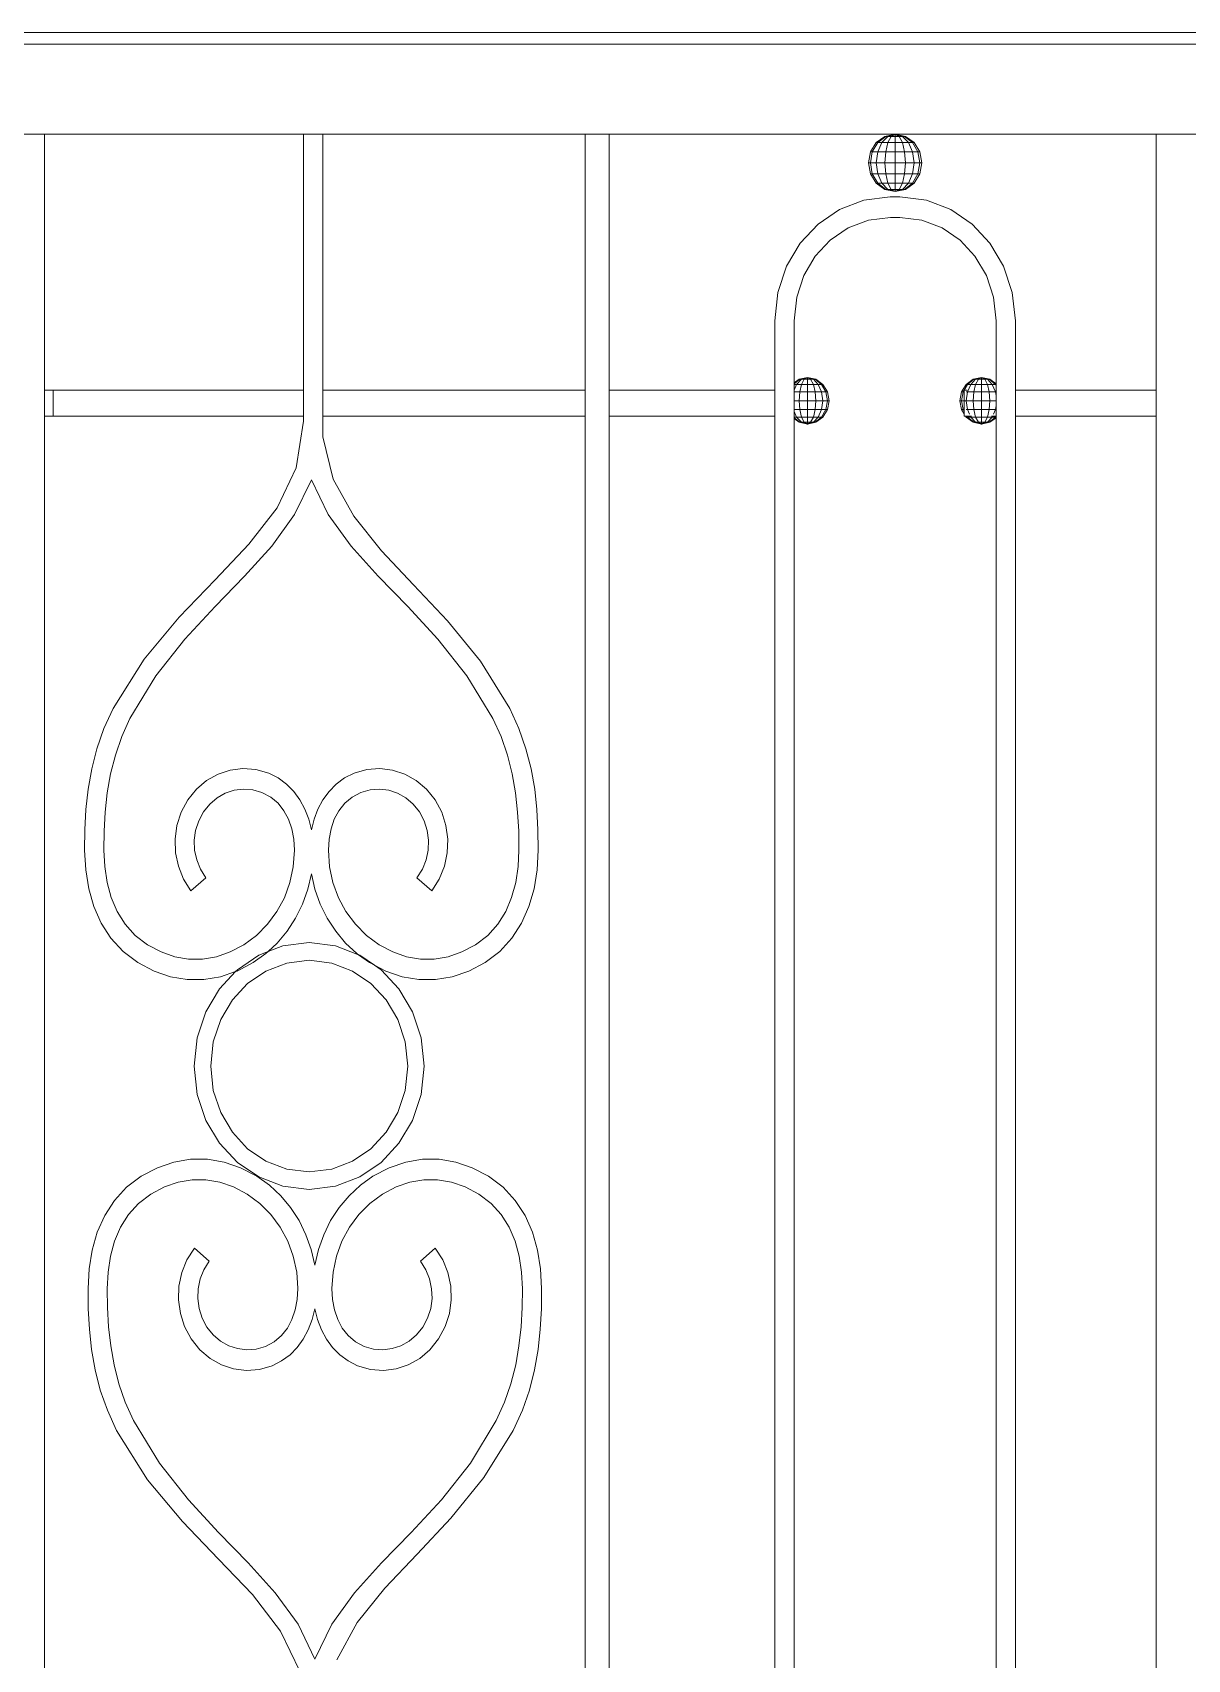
# Model space of a CAD drawing. Header units: millimetres. Extents: x 1832547 to 2001569, y -558009 to -417808.
# Drawn here: x 1951805 to 1952259, y -523340 to -522700 of the extents above; entities that cross this region are included whole.
import ezdxf

# ---------------------------------------------------------------- set-up
doc = ezdxf.new("R2010")
doc.units = ezdxf.units.MM
doc.header["$MEASUREMENT"] = 0
doc.layers.add('CA_manh 08', color=8, linetype='CONTINUOUS', lineweight=9)

msp = doc.modelspace()

# ---------------------------------------------------------------- linework, layer by layer
at = {"layer": 'CA_manh 08'}
for p, q in [((1954544.86, -522700.23), (1949274.75, -522700.23)), ((1949274.75, -522704.81), (1954544.86, -522704.81)), ((1950849.1, -522740.23), (1953667.69, -522740.23)), ((1951809.38, -522740.23), (1951799.92, -522740.23)), ((1951809.38, -522740.23), (1951809.38, -522841)), ((1951911.23, -522740.23), (1951809.38, -522740.23)), ((1951911.23, -522841), (1951911.23, -522740.23)), ((1951918.79, -522740.23), (1951911.23, -522740.23)), ((1952022, -522740.23), (1951918.79, -522740.23)), ((1951918.79, -522740.23), (1951918.79, -522841)), ((1952022, -522740.23), (1952031.45, -522740.23)), ((1952022, -522841), (1952022, -522740.23)), ((1952143.92, -522740.23), (1952031.45, -522740.23)), ((1952031.45, -522740.23), (1952031.45, -522841)), ((1952136.48, -522743.53), (1952139.89, -522741.09)), ((1952137.05, -522743.53), (1952140.2, -522741.09)), ((1952138.66, -522743.53), (1952141.07, -522741.09)), ((1952139.89, -522741.09), (1952143.92, -522740.23)), ((1952139.89, -522741.09), (1952140.2, -522741.09)), ((1952140.2, -522741.09), (1952143.92, -522740.23)), ((1952140.2, -522741.09), (1952141.07, -522741.09)), ((1952141.07, -522741.09), (1952143.92, -522740.23)), ((1952141.07, -522741.09), (1952142.38, -522741.09)), ((1952141.07, -522743.53), (1952142.38, -522741.09)), ((1952142.38, -522741.09), (1952143.92, -522740.23)), ((1952142.38, -522741.09), (1952143.92, -522741.09)), ((1952143.92, -522740.23), (1952143.92, -522741.09)), ((1952145.46, -522741.09), (1952143.92, -522740.23)), ((1952146.76, -522741.09), (1952143.92, -522740.23)), ((1952147.64, -522741.09), (1952143.92, -522740.23)), ((1952147.94, -522741.09), (1952143.92, -522740.23)), ((1952246.62, -522740.23), (1952143.92, -522740.23)), ((1952143.92, -522741.09), (1952145.46, -522741.09)), ((1952143.92, -522741.09), (1952143.92, -522743.53)), ((1952145.46, -522741.09), (1952146.76, -522741.09)), ((1952146.76, -522743.53), (1952145.46, -522741.09)), ((1952146.76, -522741.09), (1952147.64, -522741.09)), ((1952149.18, -522743.53), (1952146.76, -522741.09)), ((1952147.64, -522741.09), (1952147.94, -522741.09)), ((1952150.79, -522743.53), (1952147.64, -522741.09)), ((1952151.35, -522743.53), (1952147.94, -522741.09)), ((1952246.62, -522841), (1952246.62, -522740.23)), ((1952133.4, -522751.52), (1952134.2, -522747.2)), ((1952134.2, -522747.2), (1952136.48, -522743.53)), ((1952134.2, -522747.2), (1952134.94, -522747.2)), ((1952134.2, -522751.52), (1952134.94, -522747.2)), ((1952134.94, -522747.2), (1952137.05, -522743.53)), ((1952134.94, -522747.2), (1952137.05, -522747.2)), ((1952136.48, -522743.53), (1952137.05, -522743.53)), ((1952136.48, -522751.52), (1952137.05, -522747.2)), ((1952137.05, -522743.53), (1952138.66, -522743.53)), ((1952137.05, -522747.2), (1952138.66, -522743.53)), ((1952137.05, -522747.2), (1952140.2, -522747.2)), ((1952138.66, -522743.53), (1952141.07, -522743.53)), ((1952139.89, -522751.52), (1952140.2, -522747.2)), ((1952140.2, -522747.2), (1952141.07, -522743.53)), ((1952140.2, -522747.2), (1952143.92, -522747.2)), ((1952141.07, -522743.53), (1952143.92, -522743.53)), ((1952143.92, -522743.53), (1952146.76, -522743.53)), ((1952143.92, -522743.53), (1952143.92, -522747.2)), ((1952143.92, -522747.2), (1952147.64, -522747.2)), ((1952143.92, -522747.2), (1952143.92, -522751.52)), ((1952146.76, -522743.53), (1952149.18, -522743.53)), ((1952147.64, -522747.2), (1952146.76, -522743.53)), ((1952147.64, -522747.2), (1952150.79, -522747.2)), ((1952147.94, -522751.52), (1952147.64, -522747.2)), ((1952149.18, -522743.53), (1952150.79, -522743.53)), ((1952150.79, -522747.2), (1952149.18, -522743.53)), ((1952150.79, -522743.53), (1952151.35, -522743.53)), ((1952152.89, -522747.2), (1952150.79, -522743.53)), ((1952150.79, -522747.2), (1952152.89, -522747.2)), ((1952151.35, -522751.52), (1952150.79, -522747.2)), ((1952153.63, -522747.2), (1952151.35, -522743.53)), ((1952152.89, -522747.2), (1952153.63, -522747.2)), ((1952153.63, -522751.52), (1952152.89, -522747.2)), ((1952154.43, -522751.52), (1952153.63, -522747.2)), ((1952133.4, -522751.52), (1952134.2, -522751.52)), ((1952134.2, -522755.84), (1952133.4, -522751.52)), ((1952134.2, -522751.52), (1952136.48, -522751.52)), ((1952134.94, -522755.84), (1952134.2, -522751.52)), ((1952136.48, -522751.52), (1952139.89, -522751.52)), ((1952137.05, -522755.84), (1952136.48, -522751.52)), ((1952139.89, -522751.52), (1952143.92, -522751.52)), ((1952140.2, -522755.84), (1952139.89, -522751.52)), ((1952143.92, -522751.52), (1952147.94, -522751.52)), ((1952143.92, -522751.52), (1952143.92, -522755.84)), ((1952147.64, -522755.84), (1952147.94, -522751.52)), ((1952147.94, -522751.52), (1952151.35, -522751.52)), ((1952150.79, -522755.84), (1952151.35, -522751.52)), ((1952151.35, -522751.52), (1952153.63, -522751.52)), ((1952152.89, -522755.84), (1952153.63, -522751.52)), ((1952153.63, -522751.52), (1952154.43, -522751.52)), ((1952153.63, -522755.84), (1952154.43, -522751.52)), ((1952134.2, -522755.84), (1952134.94, -522755.84)), ((1952136.48, -522759.51), (1952134.2, -522755.84)), ((1952134.94, -522755.84), (1952137.05, -522755.84)), ((1952137.05, -522759.51), (1952134.94, -522755.84)), ((1952137.05, -522759.51), (1952136.48, -522759.51)), ((1952139.89, -522761.96), (1952136.48, -522759.51)), ((1952137.05, -522755.84), (1952140.2, -522755.84)), ((1952138.66, -522759.51), (1952137.05, -522755.84)), ((1952137.05, -522759.51), (1952138.66, -522759.51)), ((1952140.2, -522761.96), (1952137.05, -522759.51)), ((1952138.66, -522759.51), (1952141.07, -522759.51)), ((1952141.07, -522761.96), (1952138.66, -522759.51)), ((1952140.2, -522755.84), (1952143.92, -522755.84)), ((1952141.07, -522759.51), (1952140.2, -522755.84)), ((1952141.07, -522759.51), (1952143.92, -522759.51)), ((1952142.38, -522761.96), (1952141.07, -522759.51)), ((1952143.92, -522755.84), (1952147.64, -522755.84)), ((1952143.92, -522755.84), (1952143.92, -522759.51)), ((1952143.92, -522759.51), (1952146.76, -522759.51)), ((1952143.92, -522759.51), (1952143.92, -522761.96)), ((1952145.46, -522761.96), (1952146.76, -522759.51)), ((1952146.76, -522759.51), (1952147.64, -522755.84)), ((1952146.76, -522759.51), (1952149.18, -522759.51)), ((1952146.76, -522761.96), (1952149.18, -522759.51)), ((1952147.64, -522755.84), (1952150.79, -522755.84)), ((1952147.64, -522761.96), (1952150.79, -522759.51)), ((1952147.94, -522761.96), (1952151.35, -522759.51)), ((1952149.18, -522759.51), (1952150.79, -522755.84)), ((1952149.18, -522759.51), (1952150.79, -522759.51)), ((1952150.79, -522755.84), (1952152.89, -522755.84)), ((1952150.79, -522759.51), (1952152.89, -522755.84)), ((1952150.79, -522759.51), (1952151.35, -522759.51)), ((1952151.35, -522759.51), (1952153.63, -522755.84)), ((1952152.89, -522755.84), (1952153.63, -522755.84)), ((1952122.06, -522769.81), (1952131.62, -522766.14)), ((1952131.62, -522766.14), (1952142.02, -522764.85)), ((1952139.89, -522761.96), (1952140.2, -522761.96)), ((1952143.92, -522762.82), (1952139.89, -522761.96)), ((1952140.2, -522761.96), (1952141.07, -522761.96)), ((1952143.92, -522762.82), (1952140.2, -522761.96)), ((1952141.07, -522761.96), (1952142.38, -522761.96)), ((1952143.92, -522762.82), (1952141.07, -522761.96)), ((1952142.02, -522764.85), (1952145.8, -522764.85)), ((1952142.38, -522761.96), (1952143.92, -522761.96)), ((1952143.92, -522762.82), (1952142.38, -522761.96)), ((1952143.92, -522761.96), (1952145.46, -522761.96)), ((1952143.92, -522762.82), (1952145.46, -522761.96)), ((1952143.92, -522761.96), (1952143.92, -522762.82)), ((1952143.92, -522762.82), (1952146.76, -522761.96)), ((1952143.92, -522762.82), (1952147.64, -522761.96)), ((1952143.92, -522762.82), (1952147.94, -522761.96)), ((1952145.46, -522761.96), (1952146.76, -522761.96)), ((1952145.8, -522764.85), (1952156.21, -522766.14)), ((1952146.76, -522761.96), (1952147.64, -522761.96)), ((1952147.64, -522761.96), (1952147.94, -522761.96)), ((1952156.21, -522766.14), (1952165.76, -522769.81)), ((1952113.63, -522775.57), (1952122.06, -522769.81)), ((1952142.05, -522772.98), (1952133.38, -522774.06)), ((1952145.77, -522772.98), (1952142.05, -522772.98)), ((1952154.45, -522774.06), (1952145.77, -522772.98)), ((1952165.76, -522769.81), (1952174.19, -522775.57)), ((1952106.6, -522783.13), (1952113.63, -522775.57)), ((1952125.41, -522777.12), (1952118.38, -522781.92)), ((1952133.38, -522774.06), (1952125.41, -522777.12)), ((1952162.42, -522777.12), (1952154.45, -522774.06)), ((1952169.45, -522781.92), (1952162.42, -522777.12)), ((1952174.19, -522775.57), (1952181.22, -522783.13)), ((1952101.24, -522792.18), (1952106.6, -522783.13)), ((1952118.38, -522781.92), (1952112.51, -522788.22)), ((1952175.32, -522788.23), (1952169.45, -522781.92)), ((1952181.22, -522783.13), (1952186.59, -522792.18)), ((1952097.82, -522802.45), (1952101.24, -522792.18)), ((1952112.51, -522788.22), (1952108.04, -522795.77)), ((1952179.79, -522795.78), (1952175.32, -522788.23)), ((1952186.59, -522792.18), (1952190, -522802.45)), ((1952108.04, -522795.77), (1952105.19, -522804.33)), ((1952182.64, -522804.34), (1952179.79, -522795.78)), ((1952096.62, -522813.62), (1952097.82, -522802.45)), ((1952105.19, -522804.33), (1952104.19, -522813.65)), ((1952183.64, -522813.65), (1952182.64, -522804.34)), ((1952190, -522802.45), (1952191.21, -522813.62)), ((1952096.62, -522841), (1952096.62, -522813.62)), ((1952104.19, -522813.65), (1952104.19, -522838.1)), ((1952183.64, -522838.46), (1952183.64, -522813.65)), ((1952191.21, -522813.62), (1952191.21, -522841)), ((1952104.19, -522838.41), (1952106.43, -522836.67)), ((1952104.19, -522838.1), (1952106.18, -522836.67)), ((1952105.18, -522838.65), (1952107.14, -522836.67)), ((1952106.18, -522836.67), (1952109.44, -522835.97)), ((1952106.43, -522836.67), (1952106.18, -522836.67)), ((1952106.43, -522836.67), (1952109.44, -522835.97)), ((1952106.43, -522836.67), (1952107.14, -522836.67)), ((1952107.14, -522836.67), (1952109.44, -522835.97)), ((1952107.14, -522836.67), (1952108.19, -522836.67)), ((1952107.14, -522838.65), (1952108.19, -522836.67)), ((1952108.19, -522836.67), (1952109.44, -522835.97)), ((1952108.19, -522836.67), (1952109.44, -522836.67)), ((1952109.44, -522835.97), (1952109.44, -522836.67)), ((1952110.69, -522836.67), (1952109.44, -522835.97)), ((1952111.74, -522836.67), (1952109.44, -522835.97)), ((1952112.45, -522836.67), (1952109.44, -522835.97)), ((1952112.7, -522836.67), (1952109.44, -522835.97)), ((1952109.44, -522836.67), (1952110.69, -522836.67)), ((1952109.44, -522836.67), (1952109.44, -522838.65)), ((1952110.69, -522836.67), (1952111.74, -522836.67)), ((1952111.74, -522838.65), (1952110.69, -522836.67)), ((1952111.74, -522836.67), (1952112.45, -522836.67)), ((1952113.7, -522838.65), (1952111.74, -522836.67)), ((1952112.45, -522836.67), (1952112.7, -522836.67)), ((1952115, -522838.65), (1952112.45, -522836.67)), ((1952115.46, -522838.65), (1952112.7, -522836.67)), ((1952171.87, -522838.65), (1952174.63, -522836.67)), ((1952172.32, -522838.65), (1952174.87, -522836.67)), ((1952173.63, -522838.65), (1952175.58, -522836.67)), ((1952174.63, -522836.67), (1952177.88, -522835.97)), ((1952174.87, -522836.67), (1952174.63, -522836.67)), ((1952174.87, -522836.67), (1952177.88, -522835.97)), ((1952174.87, -522836.67), (1952175.58, -522836.67)), ((1952175.58, -522836.67), (1952177.88, -522835.97)), ((1952175.58, -522836.67), (1952176.64, -522836.67)), ((1952175.58, -522838.65), (1952176.64, -522836.67)), ((1952176.64, -522836.67), (1952177.88, -522835.97)), ((1952176.64, -522836.67), (1952177.88, -522836.67)), ((1952177.88, -522835.97), (1952177.88, -522836.67)), ((1952179.13, -522836.67), (1952177.88, -522835.97)), ((1952180.19, -522836.67), (1952177.88, -522835.97)), ((1952180.89, -522836.67), (1952177.88, -522835.97)), ((1952181.14, -522836.67), (1952177.88, -522835.97)), ((1952177.88, -522836.67), (1952179.13, -522836.67)), ((1952177.88, -522836.67), (1952177.88, -522838.65)), ((1952179.13, -522836.67), (1952180.19, -522836.67)), ((1952180.19, -522838.65), (1952179.13, -522836.67)), ((1952180.19, -522836.67), (1952180.89, -522836.67)), ((1952182.14, -522838.65), (1952180.19, -522836.67)), ((1952180.89, -522836.67), (1952181.14, -522836.67)), ((1952183.45, -522838.65), (1952180.89, -522836.67)), ((1952183.64, -522838.46), (1952181.14, -522836.67)), ((1951812.8, -522841), (1951809.38, -522841)), ((1951809.38, -522851.16), (1951809.38, -522841)), ((1951812.8, -522851.16), (1951812.8, -522841)), ((1951812.8, -522841), (1951911.23, -522841)), ((1951911.23, -522841), (1951911.23, -522851.16)), ((1951918.79, -522841), (1952022, -522841)), ((1951918.79, -522851.16), (1951918.79, -522841)), ((1952022, -522851.16), (1952022, -522841)), ((1952031.45, -522841), (1952096.62, -522841)), ((1952031.45, -522841), (1952031.45, -522851.16)), ((1952096.62, -522851.16), (1952096.62, -522841)), ((1952104.19, -522838.1), (1952104.19, -522838.41)), ((1952104.19, -522838.41), (1952104.19, -522838.65)), ((1952104.19, -522838.65), (1952105.18, -522838.65)), ((1952104.19, -522840.92), (1952105.18, -522838.65)), ((1952104.19, -522838.65), (1952104.19, -522840.92)), ((1952104.19, -522840.92), (1952104.19, -522841.62)), ((1952104.19, -522841.62), (1952106.43, -522841.62)), ((1952104.19, -522841.62), (1952104.19, -522845.12)), ((1952105.18, -522838.65), (1952107.14, -522838.65)), ((1952106.18, -522845.12), (1952106.43, -522841.62)), ((1952106.43, -522841.62), (1952107.14, -522838.65)), ((1952106.43, -522841.62), (1952109.44, -522841.62)), ((1952107.14, -522838.65), (1952109.44, -522838.65)), ((1952109.44, -522838.65), (1952111.74, -522838.65)), ((1952109.44, -522838.65), (1952109.44, -522841.62)), ((1952109.44, -522841.62), (1952112.45, -522841.62)), ((1952109.44, -522841.62), (1952109.44, -522845.12)), ((1952111.74, -522838.65), (1952113.7, -522838.65)), ((1952112.45, -522841.62), (1952111.74, -522838.65)), ((1952112.45, -522841.62), (1952115, -522841.62)), ((1952112.7, -522845.12), (1952112.45, -522841.62)), ((1952113.7, -522838.65), (1952115, -522838.65)), ((1952115, -522841.62), (1952113.7, -522838.65)), ((1952115, -522838.65), (1952115.46, -522838.65)), ((1952116.71, -522841.62), (1952115, -522838.65)), ((1952115, -522841.62), (1952116.71, -522841.62)), ((1952115.46, -522845.12), (1952115, -522841.62)), ((1952117.3, -522841.62), (1952115.46, -522838.65)), ((1952116.71, -522841.62), (1952117.3, -522841.62)), ((1952117.3, -522845.12), (1952116.71, -522841.62)), ((1952117.95, -522845.12), (1952117.3, -522841.62)), ((1952169.37, -522845.12), (1952170.02, -522841.62)), ((1952170.02, -522841.62), (1952171.87, -522838.65)), ((1952170.02, -522841.62), (1952170.62, -522841.62)), ((1952170.02, -522845.12), (1952170.62, -522841.62)), ((1952170.62, -522841.62), (1952171.02, -522841)), ((1952170.62, -522841.62), (1952171.02, -522841.62)), ((1952171.02, -522841), (1952172.32, -522838.65)), ((1952172.25, -522841), (1952171.02, -522841)), ((1952171.02, -522841), (1952171.02, -522841.62)), ((1952171.02, -522841.62), (1952171.03, -522845.12)), ((1952171.79, -522841.62), (1952172.32, -522841.62)), ((1952171.87, -522838.65), (1952172.32, -522838.65)), ((1952171.87, -522845.12), (1952172.32, -522841.62)), ((1952172.32, -522838.65), (1952173.63, -522838.65)), ((1952172.32, -522841.62), (1952173.63, -522838.65)), ((1952172.32, -522841.62), (1952174.87, -522841.62)), ((1952173.63, -522838.65), (1952175.58, -522838.65)), ((1952174.63, -522845.12), (1952174.87, -522841.62)), ((1952174.87, -522841.62), (1952175.58, -522838.65)), ((1952174.87, -522841.62), (1952177.88, -522841.62)), ((1952175.58, -522838.65), (1952177.88, -522838.65)), ((1952177.88, -522838.65), (1952180.19, -522838.65)), ((1952177.88, -522838.65), (1952177.88, -522841.62)), ((1952177.88, -522841.62), (1952180.89, -522841.62)), ((1952177.88, -522841.62), (1952177.88, -522845.12)), ((1952180.19, -522838.65), (1952182.14, -522838.65)), ((1952180.89, -522841.62), (1952180.19, -522838.65)), ((1952180.89, -522841.62), (1952183.45, -522841.62)), ((1952181.14, -522845.12), (1952180.89, -522841.62)), ((1952182.14, -522838.65), (1952183.45, -522838.65)), ((1952183.45, -522841.62), (1952182.14, -522838.65)), ((1952183.45, -522838.65), (1952183.64, -522838.65)), ((1952183.64, -522838.99), (1952183.45, -522838.65)), ((1952183.45, -522841.62), (1952183.64, -522841.62)), ((1952183.64, -522843.09), (1952183.45, -522841.62)), ((1952183.64, -522841), (1952183.52, -522841)), ((1952183.64, -522838.65), (1952183.64, -522838.46)), ((1952183.64, -522838.99), (1952183.64, -522838.65)), ((1952183.64, -522841), (1952183.64, -522838.99)), ((1952183.64, -522841.62), (1952183.64, -522841)), ((1952183.64, -522843.09), (1952183.64, -522841.62)), ((1952183.64, -522845.12), (1952183.64, -522843.09)), ((1952246.62, -522841), (1952191.21, -522841)), ((1952191.21, -522841), (1952191.21, -522851.16)), ((1952246.62, -522841), (1952246.62, -522851.16)), ((1952104.19, -522845.12), (1952106.18, -522845.12)), ((1952104.19, -522845.12), (1952104.19, -522848.61)), ((1952104.19, -522848.61), (1952106.43, -522848.61)), ((1952104.19, -522848.61), (1952104.19, -522849.32)), ((1952105.18, -522851.58), (1952104.19, -522849.32)), ((1952104.19, -522849.32), (1952104.19, -522851.58)), ((1952106.18, -522845.12), (1952109.44, -522845.12)), ((1952106.43, -522848.61), (1952106.18, -522845.12)), ((1952106.43, -522848.61), (1952109.44, -522848.61)), ((1952107.14, -522851.58), (1952106.43, -522848.61)), ((1952109.44, -522845.12), (1952112.7, -522845.12)), ((1952109.44, -522845.12), (1952109.44, -522848.61)), ((1952109.44, -522848.61), (1952112.45, -522848.61)), ((1952109.44, -522848.61), (1952109.44, -522851.58)), ((1952111.74, -522851.58), (1952112.45, -522848.61)), ((1952112.45, -522848.61), (1952112.7, -522845.12)), ((1952112.45, -522848.61), (1952115, -522848.61)), ((1952112.7, -522845.12), (1952115.46, -522845.12)), ((1952113.7, -522851.58), (1952115, -522848.61)), ((1952115, -522848.61), (1952115.46, -522845.12)), ((1952115, -522848.61), (1952116.71, -522848.61)), ((1952115, -522851.58), (1952116.71, -522848.61)), ((1952115.46, -522845.12), (1952117.3, -522845.12)), ((1952115.46, -522851.58), (1952117.3, -522848.61)), ((1952116.71, -522848.61), (1952117.3, -522845.12)), ((1952116.71, -522848.61), (1952117.3, -522848.61)), ((1952117.3, -522845.12), (1952117.95, -522845.12)), ((1952117.3, -522848.61), (1952117.95, -522845.12)), ((1952169.37, -522845.12), (1952170.02, -522845.12)), ((1952170.02, -522848.61), (1952169.37, -522845.12)), ((1952170.62, -522848.61), (1952170.02, -522845.12)), ((1952170.02, -522845.12), (1952171.03, -522845.12)), ((1952170.02, -522848.61), (1952170.62, -522848.61)), ((1952171.02, -522850.23), (1952170.02, -522848.61)), ((1952170.62, -522848.61), (1952171.02, -522848.61)), ((1952171.02, -522849.32), (1952170.62, -522848.61)), ((1952171.03, -522845.12), (1952171.02, -522848.61)), ((1952171.02, -522848.61), (1952171.02, -522849.32)), ((1952171.02, -522849.32), (1952171.02, -522850.23)), ((1952171.03, -522845.12), (1952171.87, -522845.12)), ((1952171.79, -522848.61), (1952172.32, -522848.61)), ((1952171.87, -522845.12), (1952174.63, -522845.12)), ((1952172.32, -522848.61), (1952171.87, -522845.12)), ((1952172.32, -522848.61), (1952174.87, -522848.61)), ((1952173.12, -522850.42), (1952172.32, -522848.61)), ((1952174.63, -522845.12), (1952177.88, -522845.12)), ((1952174.87, -522848.61), (1952174.63, -522845.12)), ((1952174.87, -522848.61), (1952177.88, -522848.61)), ((1952175.58, -522851.58), (1952174.87, -522848.61)), ((1952177.88, -522845.12), (1952181.14, -522845.12)), ((1952177.88, -522845.12), (1952177.88, -522848.61)), ((1952177.88, -522848.61), (1952180.89, -522848.61)), ((1952177.88, -522848.61), (1952177.88, -522851.58)), ((1952180.19, -522851.58), (1952180.89, -522848.61)), ((1952180.89, -522848.61), (1952181.14, -522845.12)), ((1952180.89, -522848.61), (1952183.45, -522848.61)), ((1952181.14, -522845.12), (1952183.64, -522845.12)), ((1952182.65, -522850.42), (1952183.45, -522848.61)), ((1952183.45, -522848.61), (1952183.64, -522847.14)), ((1952183.45, -522848.61), (1952183.64, -522848.61)), ((1952183.64, -522847.14), (1952183.64, -522845.12)), ((1952183.64, -522848.61), (1952183.64, -522847.14)), ((1952183.64, -522851.16), (1952183.64, -522848.61)), ((1951809.38, -522851.16), (1951812.8, -522851.16)), ((1951809.38, -522851.16), (1951809.38, -523363.43)), ((1951911.23, -522851.16), (1951812.8, -522851.16)), ((1951911.23, -522853.15), (1951908.38, -522871.46)), ((1951911.23, -522853.15), (1951911.23, -522851.16)), ((1952022, -522851.16), (1951918.79, -522851.16)), ((1951918.79, -522859.32), (1951918.79, -522851.16)), ((1952022, -523363.43), (1952022, -522851.16)), ((1952096.62, -522851.16), (1952031.45, -522851.16)), ((1952031.45, -522851.16), (1952031.45, -523363.43)), ((1952096.62, -523363.43), (1952096.62, -522851.16)), ((1952104.19, -522851.58), (1952105.18, -522851.58)), ((1952104.19, -522851.58), (1952104.19, -522851.82)), ((1952106.43, -522853.56), (1952104.19, -522851.82)), ((1952104.19, -522851.82), (1952104.19, -522852.13)), ((1952106.18, -522853.56), (1952104.19, -522852.13)), ((1952104.19, -522852.13), (1952104.19, -523368.32)), ((1952105.18, -522851.58), (1952107.14, -522851.58)), ((1952107.14, -522853.56), (1952105.18, -522851.58)), ((1952106.18, -522853.56), (1952106.43, -522853.56)), ((1952109.44, -522854.26), (1952106.18, -522853.56)), ((1952106.43, -522853.56), (1952107.14, -522853.56)), ((1952109.44, -522854.26), (1952106.43, -522853.56)), ((1952107.14, -522851.58), (1952109.44, -522851.58)), ((1952108.19, -522853.56), (1952107.14, -522851.58)), ((1952107.14, -522853.56), (1952108.19, -522853.56)), ((1952109.44, -522854.26), (1952107.14, -522853.56)), ((1952108.19, -522853.56), (1952109.44, -522853.56)), ((1952109.44, -522854.26), (1952108.19, -522853.56)), ((1952109.44, -522851.58), (1952111.74, -522851.58)), ((1952109.44, -522851.58), (1952109.44, -522853.56)), ((1952109.44, -522853.56), (1952110.69, -522853.56)), ((1952109.44, -522854.26), (1952110.69, -522853.56)), ((1952109.44, -522853.56), (1952109.44, -522854.26)), ((1952109.44, -522854.26), (1952111.74, -522853.56)), ((1952109.44, -522854.26), (1952112.45, -522853.56)), ((1952109.44, -522854.26), (1952112.7, -522853.56)), ((1952110.69, -522853.56), (1952111.74, -522851.58)), ((1952110.69, -522853.56), (1952111.74, -522853.56)), ((1952111.74, -522851.58), (1952113.7, -522851.58)), ((1952111.74, -522853.56), (1952113.7, -522851.58)), ((1952111.74, -522853.56), (1952112.45, -522853.56)), ((1952112.45, -522853.56), (1952115, -522851.58)), ((1952112.45, -522853.56), (1952112.7, -522853.56)), ((1952112.7, -522853.56), (1952115.46, -522851.58)), ((1952113.7, -522851.58), (1952115, -522851.58)), ((1952115, -522851.58), (1952115.46, -522851.58)), ((1952171.02, -522851.16), (1952171.02, -522850.23)), ((1952171.6, -522851.16), (1952171.02, -522851.16)), ((1952171.87, -522851.58), (1952171.6, -522851.16)), ((1952171.6, -522851.16), (1952172.08, -522851.16)), ((1952172.32, -522851.58), (1952171.87, -522851.58)), ((1952174.63, -522853.56), (1952171.87, -522851.58)), ((1952172.32, -522851.58), (1952172.08, -522851.16)), ((1952172.08, -522851.16), (1952173.44, -522851.16)), ((1952172.32, -522851.58), (1952173.63, -522851.58)), ((1952174.87, -522853.56), (1952172.32, -522851.58)), ((1952173.63, -522851.58), (1952173.44, -522851.16)), ((1952173.44, -522851.16), (1952173.93, -522851.16)), ((1952173.63, -522851.58), (1952175.58, -522851.58)), ((1952175.58, -522853.56), (1952173.63, -522851.58)), ((1952174.63, -522853.56), (1952174.87, -522853.56)), ((1952177.88, -522854.26), (1952174.63, -522853.56)), ((1952174.87, -522853.56), (1952175.58, -522853.56)), ((1952177.88, -522854.26), (1952174.87, -522853.56)), ((1952175.58, -522851.58), (1952177.88, -522851.58)), ((1952176.64, -522853.56), (1952175.58, -522851.58)), ((1952175.58, -522853.56), (1952176.64, -522853.56)), ((1952177.88, -522854.26), (1952175.58, -522853.56)), ((1952176.64, -522853.56), (1952177.88, -522853.56)), ((1952177.88, -522854.26), (1952176.64, -522853.56)), ((1952177.88, -522851.58), (1952180.19, -522851.58)), ((1952177.88, -522851.58), (1952177.88, -522853.56)), ((1952177.88, -522853.56), (1952179.13, -522853.56)), ((1952177.88, -522854.26), (1952179.13, -522853.56)), ((1952177.88, -522853.56), (1952177.88, -522854.26)), ((1952177.88, -522854.26), (1952180.19, -522853.56)), ((1952177.88, -522854.26), (1952180.89, -522853.56)), ((1952177.88, -522854.26), (1952181.14, -522853.56)), ((1952179.13, -522853.56), (1952180.19, -522851.58)), ((1952179.13, -522853.56), (1952180.19, -522853.56)), ((1952180.19, -522851.58), (1952182.14, -522851.58)), ((1952180.19, -522853.56), (1952182.14, -522851.58)), ((1952180.19, -522853.56), (1952180.89, -522853.56)), ((1952180.89, -522853.56), (1952183.45, -522851.58)), ((1952180.89, -522853.56), (1952181.14, -522853.56)), ((1952181.14, -522853.56), (1952183.64, -522851.77)), ((1952181.84, -522851.16), (1952182.33, -522851.16)), ((1952182.14, -522851.58), (1952182.33, -522851.16)), ((1952182.14, -522851.58), (1952183.45, -522851.58)), ((1952182.33, -522851.16), (1952183.64, -522851.16)), ((1952183.45, -522851.58), (1952183.64, -522851.25)), ((1952183.45, -522851.58), (1952183.64, -522851.58)), ((1952183.64, -522851.25), (1952183.64, -522851.16)), ((1952183.64, -522851.58), (1952183.64, -522851.25)), ((1952183.64, -522851.77), (1952183.64, -522851.58)), ((1952183.64, -523361.66), (1952183.64, -522851.77)), ((1952191.21, -522851.16), (1952246.62, -522851.16)), ((1952191.21, -522851.16), (1952191.21, -523363.43)), ((1952246.62, -523363.43), (1952246.62, -522851.16)), ((1951922.95, -522875.94), (1951918.79, -522859.32)), ((1951908.38, -522871.46), (1951900.8, -522887.25)), ((1951907.71, -522889.88), (1951914.33, -522876.17)), ((1951914.33, -522876.17), (1951920.95, -522889.88)), ((1951931, -522890.56), (1951922.95, -522875.94)), ((1951900.8, -522887.25), (1951889.74, -522901.6)), ((1951898.72, -522902.28), (1951907.71, -522889.88)), ((1951920.95, -522889.88), (1951929.95, -522902.28)), ((1951941.89, -522904.11), (1951931, -522890.56)), ((1951889.74, -522901.6), (1951876.5, -522915.58)), ((1951888.06, -522914.09), (1951898.72, -522902.28)), ((1951929.95, -522902.28), (1951940.61, -522914.09)), ((1951954.53, -522917.51), (1951941.89, -522904.11)), ((1951876.44, -522926.04), (1951888.06, -522914.09)), ((1951940.61, -522914.09), (1951952.22, -522926.04)), ((1951876.5, -522915.58), (1951862.33, -522930.28)), ((1951967.86, -522931.7), (1951954.53, -522917.51)), ((1951864.58, -522938.88), (1951876.44, -522926.04)), ((1951952.22, -522926.04), (1951964.09, -522938.88)), ((1951862.33, -522930.28), (1951848.52, -522946.78)), ((1951980.82, -522947.61), (1951967.86, -522931.7)), ((1951853.18, -522953.33), (1951864.58, -522938.88)), ((1951964.09, -522938.88), (1951975.48, -522953.33)), ((1951848.52, -522946.78), (1951836.35, -522966.16)), ((1951992.32, -522966.16), (1951980.82, -522947.61)), ((1951842.96, -522970.12), (1951853.18, -522953.33)), ((1951975.48, -522953.33), (1951985.71, -522970.12)), ((1951836.35, -522966.16), (1951832.72, -522974.09)), ((1951839.73, -522977.24), (1951842.96, -522970.12)), ((1951985.71, -522970.12), (1951988.94, -522977.24)), ((1951995.95, -522974.09), (1951992.32, -522966.16)), ((1951832.72, -522974.09), (1951829.94, -522982.03)), ((1951837.22, -522984.53), (1951839.73, -522977.24)), ((1951988.94, -522977.24), (1951991.45, -522984.53)), ((1951998.72, -522982.03), (1951995.95, -522974.09)), ((1951829.94, -522982.03), (1951827.91, -522989.99)), ((1951835.35, -522991.95), (1951837.22, -522984.53)), ((1951991.45, -522984.53), (1951993.31, -522991.95)), ((1952000.76, -522989.99), (1951998.72, -522982.03)), ((1951827.91, -522989.99), (1951826.51, -522997.97)), ((1951882.39, -522990.42), (1951877.59, -522992.01)), ((1951887.41, -522989.8), (1951882.39, -522990.42)), ((1951892.5, -522990.2), (1951887.41, -522989.8)), ((1951897.54, -522991.64), (1951892.5, -522990.2)), ((1951936.17, -522990.2), (1951931.13, -522991.64)), ((1951941.26, -522989.8), (1951936.17, -522990.2)), ((1951946.27, -522990.42), (1951941.26, -522989.8)), ((1951951.08, -522992.01), (1951946.27, -522990.42)), ((1952002.15, -522997.97), (1952000.76, -522989.99)), ((1951834.05, -522999.45), (1951835.35, -522991.95)), ((1951873.12, -522994.52), (1951869.11, -522997.92)), ((1951877.59, -522992.01), (1951873.12, -522994.52)), ((1951901.27, -522993.51), (1951897.54, -522991.64)), ((1951904.55, -522995.93), (1951901.27, -522993.51)), ((1951907.4, -522998.82), (1951904.55, -522995.93)), ((1951924.11, -522995.93), (1951921.27, -522998.82)), ((1951927.4, -522993.51), (1951924.11, -522995.93)), ((1951931.13, -522991.64), (1951927.4, -522993.51)), ((1951955.55, -522994.52), (1951951.08, -522992.01)), ((1951959.56, -522997.92), (1951955.55, -522994.52)), ((1951993.31, -522991.95), (1951994.62, -522999.45)), ((1951826.51, -522997.97), (1951825.66, -523005.96)), ((1951833.23, -523006.98), (1951834.05, -522999.45)), ((1951865.7, -523002.17), (1951863.1, -523007.03)), ((1951869.11, -522997.92), (1951865.7, -523002.17)), ((1951874.34, -523003.8), (1951877.23, -523001.34)), ((1951877.23, -523001.34), (1951880.46, -522999.52)), ((1951880.46, -522999.52), (1951883.93, -522998.37)), ((1951883.93, -522998.37), (1951887.55, -522997.92)), ((1951887.55, -522997.92), (1951891.24, -522998.21)), ((1951891.24, -522998.21), (1951894.89, -522999.26)), ((1951894.89, -522999.26), (1951898.33, -523001.07)), ((1951898.33, -523001.07), (1951901.2, -523003.48)), ((1951901.2, -523003.48), (1951903.54, -523006.41)), ((1951909.8, -523002.13), (1951907.4, -522998.82)), ((1951911.75, -523005.79), (1951909.8, -523002.13)), ((1951918.87, -523002.13), (1951916.91, -523005.79)), ((1951921.27, -522998.82), (1951918.87, -523002.13)), ((1951925.13, -523006.41), (1951927.46, -523003.48)), ((1951927.46, -523003.48), (1951930.34, -523001.07)), ((1951930.34, -523001.07), (1951933.77, -522999.26)), ((1951933.77, -522999.26), (1951937.43, -522998.21)), ((1951937.43, -522998.21), (1951941.11, -522997.92)), ((1951941.11, -522997.92), (1951944.74, -522998.37)), ((1951944.74, -522998.37), (1951948.21, -522999.52)), ((1951948.21, -522999.52), (1951951.43, -523001.34)), ((1951951.43, -523001.34), (1951954.33, -523003.8)), ((1951962.97, -523002.17), (1951959.56, -522997.92)), ((1951965.57, -523007.02), (1951962.97, -523002.17)), ((1951994.62, -522999.45), (1951995.44, -523006.98)), ((1952003.01, -523005.96), (1952002.15, -522997.97)), ((1951825.66, -523005.96), (1951825.23, -523013.96)), ((1951832.8, -523014.49), (1951833.23, -523006.98)), ((1951863.1, -523007.03), (1951861.44, -523012.21)), ((1951869.99, -523010.39), (1951871.87, -523006.87)), ((1951871.87, -523006.87), (1951874.34, -523003.8)), ((1951903.54, -523006.41), (1951905.34, -523009.8)), ((1951905.34, -523009.8), (1951906.62, -523013.58)), ((1951913.27, -523009.76), (1951911.75, -523005.79)), ((1951914.33, -523013.96), (1951913.27, -523009.76)), ((1951915.4, -523009.76), (1951914.33, -523013.96)), ((1951916.91, -523005.79), (1951915.4, -523009.76)), ((1951922.05, -523013.58), (1951923.33, -523009.8)), ((1951923.33, -523009.8), (1951925.13, -523006.41)), ((1951954.33, -523003.8), (1951956.79, -523006.87)), ((1951956.79, -523006.87), (1951958.68, -523010.39)), ((1951967.23, -523012.21), (1951965.57, -523007.02)), ((1951995.44, -523006.98), (1951995.86, -523014.49)), ((1952003.43, -523013.96), (1952003.01, -523005.96)), ((1951825.23, -523013.96), (1951825.14, -523021.98)), ((1951832.7, -523021.92), (1951832.8, -523014.49)), ((1951861.44, -523012.21), (1951860.7, -523017.57)), ((1951868.26, -523018.04), (1951868.78, -523014.15)), ((1951868.78, -523014.15), (1951869.99, -523010.39)), ((1951906.62, -523013.58), (1951907.38, -523017.66)), ((1951921.29, -523017.66), (1951922.05, -523013.58)), ((1951958.68, -523010.39), (1951959.88, -523014.15)), ((1951959.88, -523014.15), (1951960.41, -523018.04)), ((1951967.96, -523017.57), (1951967.23, -523012.21)), ((1951995.86, -523014.49), (1951995.96, -523021.92)), ((1952003.53, -523021.98), (1952003.43, -523013.96)), ((1951825.14, -523021.98), (1951825.55, -523029.7)), ((1951833.02, -523028.43), (1951832.7, -523021.92)), ((1951860.7, -523017.57), (1951860.89, -523022.97)), ((1951860.89, -523022.97), (1951862.01, -523028.26)), ((1951868.41, -523021.94), (1951868.26, -523018.04)), ((1951869.22, -523025.77), (1951868.41, -523021.94)), ((1951907.63, -523021.99), (1951907.18, -523028.47)), ((1951907.38, -523017.66), (1951907.63, -523021.99)), ((1951921.04, -523021.99), (1951921.29, -523017.66)), ((1951921.49, -523028.47), (1951921.04, -523021.99)), ((1951960.26, -523021.94), (1951959.45, -523025.77)), ((1951960.41, -523018.04), (1951960.26, -523021.94)), ((1951966.66, -523028.26), (1951967.77, -523022.97)), ((1951967.77, -523022.97), (1951967.96, -523017.57)), ((1951995.96, -523021.92), (1951995.64, -523028.43)), ((1952003.12, -523029.7), (1952003.53, -523021.98)), ((1951833.96, -523034.69), (1951833.02, -523028.43)), ((1951862.01, -523028.26), (1951864.04, -523033.29)), ((1951870.7, -523029.41), (1951869.22, -523025.77)), ((1951907.18, -523028.47), (1951905.85, -523034.72)), ((1951922.82, -523034.72), (1951921.49, -523028.47)), ((1951959.45, -523025.77), (1951957.97, -523029.41)), ((1951964.63, -523033.29), (1951966.66, -523028.26)), ((1951995.64, -523028.43), (1951994.7, -523034.69)), ((1951825.55, -523029.7), (1951826.75, -523037.13)), ((1951835.58, -523040.62), (1951833.96, -523034.69)), ((1951864.04, -523033.29), (1951866.97, -523037.92)), ((1951866.97, -523037.92), (1951872.83, -523032.77)), ((1951872.83, -523032.77), (1951870.7, -523029.41)), ((1951905.85, -523034.72), (1951903.68, -523040.64)), ((1951912.92, -523037.34), (1951914.33, -523031.22)), ((1951914.33, -523031.22), (1951915.74, -523037.34)), ((1951924.98, -523040.64), (1951922.82, -523034.72)), ((1951957.97, -523029.41), (1951955.84, -523032.77)), ((1951955.84, -523032.77), (1951961.69, -523037.92)), ((1951961.69, -523037.92), (1951964.63, -523033.29)), ((1951994.7, -523034.69), (1951993.09, -523040.62)), ((1952001.92, -523037.13), (1952003.12, -523029.7)), ((1951826.75, -523037.13), (1951828.77, -523044.17)), ((1951837.92, -523046.13), (1951835.58, -523040.62)), ((1951903.68, -523040.64), (1951900.74, -523046.13)), ((1951910.84, -523043.2), (1951912.92, -523037.34)), ((1951915.74, -523037.34), (1951917.82, -523043.2)), ((1951927.93, -523046.13), (1951924.98, -523040.64)), ((1951993.09, -523040.62), (1951990.75, -523046.13)), ((1951999.89, -523044.17), (1952001.92, -523037.13)), ((1951828.77, -523044.17), (1951831.68, -523050.71)), ((1951841.04, -523051.11), (1951837.92, -523046.13)), ((1951900.74, -523046.13), (1951897.06, -523051.11)), ((1951908.12, -523048.72), (1951910.84, -523043.2)), ((1951917.82, -523043.2), (1951920.54, -523048.72)), ((1951931.61, -523051.11), (1951927.93, -523046.13)), ((1951990.75, -523046.13), (1951987.62, -523051.11)), ((1951996.99, -523050.71), (1951999.89, -523044.17)), ((1951831.68, -523050.71), (1951835.49, -523056.63)), ((1951845, -523055.49), (1951841.04, -523051.11)), ((1951897.06, -523051.11), (1951892.69, -523055.49)), ((1951900.89, -523058.51), (1951904.8, -523053.84)), ((1951904.8, -523053.84), (1951908.12, -523048.72)), ((1951920.54, -523048.72), (1951923.87, -523053.84)), ((1951923.87, -523053.84), (1951927.78, -523058.51)), ((1951935.98, -523055.49), (1951931.61, -523051.11)), ((1951987.62, -523051.11), (1951983.67, -523055.49)), ((1951993.17, -523056.63), (1951996.99, -523050.71)), ((1951835.49, -523056.63), (1951840.27, -523061.83)), ((1951849.84, -523059.16), (1951845, -523055.49)), ((1951855.19, -523061.98), (1951849.84, -523059.16)), ((1951887.69, -523059.16), (1951882.35, -523061.98)), ((1951892.69, -523055.49), (1951887.69, -523059.16)), ((1951900.89, -523058.51), (1951897.28, -523061.87)), ((1951897.28, -523061.87), (1951903.12, -523059.62)), ((1951913.48, -523058.34), (1951903.12, -523059.62)), ((1951923.84, -523059.62), (1951913.48, -523058.34)), ((1951923.84, -523059.62), (1951932.83, -523063.07)), ((1951927.78, -523058.51), (1951932.23, -523062.65)), ((1951940.98, -523059.16), (1951935.98, -523055.49)), ((1951946.32, -523061.98), (1951940.98, -523059.16)), ((1951978.83, -523059.16), (1951973.48, -523061.98)), ((1951983.67, -523055.49), (1951978.83, -523059.16)), ((1951988.39, -523061.83), (1951993.17, -523056.63)), ((1951840.27, -523061.83), (1951846.06, -523066.2)), ((1951846.06, -523066.2), (1951852.43, -523069.55)), ((1951855.19, -523061.98), (1951860.59, -523063.86)), ((1951866.04, -523064.8), (1951860.59, -523063.86)), ((1951871.5, -523064.8), (1951866.04, -523064.8)), ((1951876.94, -523063.86), (1951871.5, -523064.8)), ((1951882.35, -523061.98), (1951876.94, -523063.86)), ((1951885.1, -523069.55), (1951891.47, -523066.2)), ((1951893.61, -523063.28), (1951885.21, -523069.02)), ((1951891.47, -523066.2), (1951896.44, -523062.65)), ((1951897.28, -523061.87), (1951893.61, -523063.28)), ((1951896.44, -523062.65), (1951897.28, -523061.87)), ((1951896.44, -523069.49), (1951904.6, -523066.36)), ((1951904.6, -523066.36), (1951913.48, -523065.26)), ((1951913.48, -523065.26), (1951922.37, -523066.36)), ((1951922.37, -523066.36), (1951930.52, -523069.49)), ((1951932.83, -523063.07), (1951932.23, -523062.65)), ((1951932.83, -523063.07), (1951937.2, -523066.2)), ((1951933.36, -523063.28), (1951932.83, -523063.07)), ((1951939.08, -523067.19), (1951933.36, -523063.28)), ((1951937.2, -523066.2), (1951939.08, -523067.19)), ((1951943.57, -523069.55), (1951939.08, -523067.19)), ((1951939.08, -523067.19), (1951941.75, -523069.02)), ((1951951.73, -523063.86), (1951946.32, -523061.98)), ((1951957.17, -523064.8), (1951951.73, -523063.86)), ((1951962.63, -523064.8), (1951957.17, -523064.8)), ((1951968.07, -523063.86), (1951962.63, -523064.8)), ((1951973.48, -523061.98), (1951968.07, -523063.86)), ((1951982.61, -523066.2), (1951976.24, -523069.55)), ((1951982.61, -523066.2), (1951988.39, -523061.83)), ((1951852.43, -523069.55), (1951858.92, -523071.78)), ((1951858.92, -523071.78), (1951865.47, -523072.9)), ((1951865.47, -523072.9), (1951872.05, -523072.9)), ((1951872.05, -523072.9), (1951878.61, -523071.78)), ((1951878.21, -523076.54), (1951884.53, -523069.75)), ((1951884.53, -523069.75), (1951878.61, -523071.78)), ((1951885.21, -523069.02), (1951884.53, -523069.75)), ((1951884.53, -523069.75), (1951885.1, -523069.55)), ((1951889.24, -523074.41), (1951896.44, -523069.49)), ((1951930.52, -523069.49), (1951937.72, -523074.41)), ((1951948.76, -523076.54), (1951941.75, -523069.02)), ((1951943.57, -523069.55), (1951950.06, -523071.78)), ((1951956.61, -523072.9), (1951950.06, -523071.78)), ((1951963.19, -523072.9), (1951956.61, -523072.9)), ((1951963.19, -523072.9), (1951969.75, -523071.78)), ((1951969.75, -523071.78), (1951976.24, -523069.55)), ((1951878.21, -523076.54), (1951872.86, -523085.56)), ((1951883.23, -523080.87), (1951889.24, -523074.41)), ((1951937.72, -523074.41), (1951943.73, -523080.87)), ((1951954.1, -523085.56), (1951948.76, -523076.54)), ((1951872.86, -523085.56), (1951869.46, -523095.78)), ((1951878.65, -523088.6), (1951883.23, -523080.87)), ((1951943.73, -523080.87), (1951948.31, -523088.6)), ((1951957.5, -523095.78), (1951954.1, -523085.56)), ((1951875.73, -523097.36), (1951878.65, -523088.6)), ((1951948.31, -523088.6), (1951951.23, -523097.36)), ((1951869.46, -523095.78), (1951868.27, -523106.91)), ((1951874.71, -523106.91), (1951875.73, -523097.36)), ((1951951.23, -523097.36), (1951952.25, -523106.91)), ((1951958.7, -523106.91), (1951957.5, -523095.78)), ((1951868.27, -523106.91), (1951869.46, -523118.04)), ((1951875.73, -523116.45), (1951874.71, -523106.91)), ((1951952.25, -523106.91), (1951951.23, -523116.45)), ((1951957.5, -523118.04), (1951958.7, -523106.91)), ((1951869.46, -523118.04), (1951872.86, -523128.26)), ((1951878.65, -523125.21), (1951875.73, -523116.45)), ((1951951.23, -523116.45), (1951948.31, -523125.21)), ((1951954.1, -523128.26), (1951957.5, -523118.04)), ((1951883.23, -523132.95), (1951878.65, -523125.21)), ((1951948.31, -523125.21), (1951943.73, -523132.95)), ((1951872.86, -523128.26), (1951878.21, -523137.27)), ((1951948.76, -523137.27), (1951954.1, -523128.26)), ((1951878.21, -523137.27), (1951885.21, -523144.8)), ((1951889.24, -523139.4), (1951883.23, -523132.95)), ((1951943.73, -523132.95), (1951937.72, -523139.4)), ((1951941.75, -523144.8), (1951948.76, -523137.27)), ((1951860.27, -523144.66), (1951866.83, -523143.54)), ((1951866.83, -523143.54), (1951873.41, -523143.54)), ((1951873.41, -523143.54), (1951879.97, -523144.66)), ((1951896.44, -523144.32), (1951889.24, -523139.4)), ((1951904.6, -523147.45), (1951896.44, -523144.32)), ((1951930.52, -523144.32), (1951922.37, -523147.46)), ((1951937.72, -523139.4), (1951930.52, -523144.32)), ((1951951.41, -523144.66), (1951957.97, -523143.54)), ((1951957.97, -523143.54), (1951964.55, -523143.54)), ((1951964.55, -523143.54), (1951971.11, -523144.66)), ((1951841.63, -523154.6), (1951847.41, -523150.24)), ((1951847.41, -523150.24), (1951853.78, -523146.89)), ((1951853.78, -523146.89), (1951860.27, -523144.66)), ((1951879.97, -523144.66), (1951886.45, -523146.89)), ((1951885.21, -523144.8), (1951893.61, -523150.54)), ((1951886.45, -523146.89), (1951892.83, -523150.24)), ((1951892.83, -523150.24), (1951897.79, -523153.79)), ((1951893.61, -523150.54), (1951903.12, -523154.19)), ((1951913.48, -523148.56), (1951904.6, -523147.45)), ((1951922.37, -523147.46), (1951913.48, -523148.56)), ((1951923.84, -523154.19), (1951933.36, -523150.54)), ((1951933.36, -523150.54), (1951941.75, -523144.8)), ((1951933.58, -523153.79), (1951938.55, -523150.24)), ((1951938.55, -523150.24), (1951944.92, -523146.89)), ((1951944.92, -523146.89), (1951951.41, -523144.66)), ((1951971.11, -523144.66), (1951977.59, -523146.89)), ((1951983.97, -523150.24), (1951977.59, -523146.89)), ((1951983.97, -523150.24), (1951989.75, -523154.6)), ((1951836.85, -523159.81), (1951841.63, -523154.6)), ((1951851.2, -523157.28), (1951846.35, -523160.95)), ((1951856.54, -523154.46), (1951851.2, -523157.28)), ((1951856.54, -523154.46), (1951861.95, -523152.58)), ((1951867.39, -523151.64), (1951861.95, -523152.58)), ((1951872.85, -523151.64), (1951867.39, -523151.64)), ((1951878.3, -523152.58), (1951872.85, -523151.64)), ((1951883.7, -523154.46), (1951878.3, -523152.58)), ((1951889.04, -523157.28), (1951883.7, -523154.46)), ((1951894.04, -523160.95), (1951889.04, -523157.28)), ((1951897.79, -523153.79), (1951902.24, -523157.93)), ((1951903.12, -523154.19), (1951913.48, -523155.48)), ((1951913.48, -523155.48), (1951923.84, -523154.19)), ((1951929.13, -523157.93), (1951933.58, -523153.79)), ((1951942.34, -523157.28), (1951937.33, -523160.95)), ((1951947.68, -523154.46), (1951942.34, -523157.28)), ((1951953.08, -523152.58), (1951947.68, -523154.46)), ((1951958.52, -523151.64), (1951953.08, -523152.58)), ((1951963.98, -523151.64), (1951958.52, -523151.64)), ((1951969.43, -523152.58), (1951963.98, -523151.64)), ((1951974.84, -523154.46), (1951969.43, -523152.58)), ((1951980.18, -523157.28), (1951974.84, -523154.46)), ((1951985.02, -523160.95), (1951980.18, -523157.28)), ((1951989.75, -523154.6), (1951994.53, -523159.81)), ((1951833.03, -523165.73), (1951836.85, -523159.81)), ((1951846.35, -523160.95), (1951842.4, -523165.33)), ((1951898.41, -523165.32), (1951894.04, -523160.95)), ((1951902.24, -523157.93), (1951906.15, -523162.6)), ((1951906.15, -523162.6), (1951909.48, -523167.72)), ((1951921.9, -523167.72), (1951925.23, -523162.6)), ((1951925.23, -523162.6), (1951929.13, -523157.93)), ((1951937.33, -523160.95), (1951932.97, -523165.32)), ((1951988.98, -523165.33), (1951985.02, -523160.95)), ((1951994.53, -523159.81), (1951998.35, -523165.73)), ((1951830.13, -523172.27), (1951833.03, -523165.73)), ((1951842.4, -523165.33), (1951839.27, -523170.31)), ((1951902.09, -523170.3), (1951898.41, -523165.32)), ((1951909.48, -523167.72), (1951912.2, -523173.24)), ((1951919.18, -523173.24), (1951921.9, -523167.72)), ((1951932.97, -523165.32), (1951929.28, -523170.3)), ((1951992.1, -523170.31), (1951988.98, -523165.33)), ((1951998.35, -523165.73), (1952001.25, -523172.27)), ((1951828.1, -523179.31), (1951830.13, -523172.27)), ((1951836.93, -523175.81), (1951835.32, -523181.74)), ((1951839.27, -523170.31), (1951836.93, -523175.81)), ((1951905.04, -523175.8), (1951902.09, -523170.3)), ((1951907.2, -523181.72), (1951905.04, -523175.8)), ((1951912.2, -523173.24), (1951914.28, -523179.09)), ((1951917.1, -523179.09), (1951919.18, -523173.24)), ((1951926.34, -523175.8), (1951924.17, -523181.72)), ((1951929.28, -523170.3), (1951926.34, -523175.8)), ((1951994.44, -523175.81), (1951992.1, -523170.31)), ((1951996.06, -523181.74), (1951994.44, -523175.81)), ((1952001.25, -523172.27), (1952003.28, -523179.31)), ((1951826.9, -523186.74), (1951828.1, -523179.31)), ((1951835.32, -523181.74), (1951834.38, -523188.01)), ((1951865.39, -523183.15), (1951868.33, -523178.52)), ((1951868.33, -523178.52), (1951874.18, -523183.67)), ((1951908.53, -523187.97), (1951907.2, -523181.72)), ((1951914.28, -523179.09), (1951915.69, -523185.22)), ((1951915.69, -523185.22), (1951917.1, -523179.09)), ((1951924.17, -523181.72), (1951922.84, -523187.97)), ((1951957.2, -523183.67), (1951963.05, -523178.52)), ((1951963.05, -523178.52), (1951965.99, -523183.15)), ((1951997, -523188.01), (1951996.06, -523181.74)), ((1952003.28, -523179.31), (1952004.47, -523186.74)), ((1951826.49, -523194.46), (1951826.9, -523186.74)), ((1951834.38, -523188.01), (1951834.06, -523194.52)), ((1951862.25, -523193.47), (1951863.36, -523188.18)), ((1951863.36, -523188.18), (1951865.39, -523183.15)), ((1951872.05, -523187.03), (1951870.58, -523190.67)), ((1951874.18, -523183.67), (1951872.05, -523187.03)), ((1951908.99, -523194.45), (1951908.53, -523187.97)), ((1951922.84, -523187.97), (1951922.39, -523194.45)), ((1951959.33, -523187.03), (1951957.2, -523183.67)), ((1951960.8, -523190.67), (1951959.33, -523187.03)), ((1951965.99, -523183.15), (1951968.01, -523188.18)), ((1951968.01, -523188.18), (1951969.13, -523193.47)), ((1951997.32, -523194.52), (1951997, -523188.01)), ((1952004.47, -523186.74), (1952004.89, -523194.46)), ((1951826.59, -523202.48), (1951826.49, -523194.46)), ((1951834.06, -523194.52), (1951834.16, -523201.95)), ((1951862.06, -523198.87), (1951862.25, -523193.47)), ((1951869.76, -523194.49), (1951869.61, -523198.4)), ((1951870.58, -523190.67), (1951869.76, -523194.49)), ((1951908.73, -523198.78), (1951908.99, -523194.45)), ((1951922.39, -523194.45), (1951922.65, -523198.78)), ((1951961.61, -523194.49), (1951960.8, -523190.67)), ((1951961.76, -523198.4), (1951961.61, -523194.49)), ((1951969.13, -523193.47), (1951969.32, -523198.87)), ((1951997.22, -523201.95), (1951997.32, -523194.52)), ((1952004.89, -523194.46), (1952004.79, -523202.48)), ((1951834.16, -523201.95), (1951834.58, -523209.46)), ((1951862.79, -523204.23), (1951862.06, -523198.87)), ((1951869.61, -523198.4), (1951870.14, -523202.29)), ((1951907.97, -523202.86), (1951908.73, -523198.78)), ((1951922.65, -523198.78), (1951923.41, -523202.86)), ((1951961.24, -523202.29), (1951961.76, -523198.4)), ((1951969.32, -523198.87), (1951968.59, -523204.23)), ((1951996.8, -523209.46), (1951997.22, -523201.95)), ((1951827.01, -523210.48), (1951826.59, -523202.48)), ((1951864.46, -523209.41), (1951862.79, -523204.23)), ((1951870.14, -523202.29), (1951871.34, -523206.04)), ((1951871.34, -523206.04), (1951873.23, -523209.57)), ((1951904.89, -523210.03), (1951906.69, -523206.64)), ((1951906.69, -523206.64), (1951907.97, -523202.86)), ((1951914.62, -523206.68), (1951913.11, -523210.64)), ((1951915.69, -523202.48), (1951914.62, -523206.68)), ((1951916.75, -523206.68), (1951915.69, -523202.48)), ((1951918.27, -523210.64), (1951916.75, -523206.68)), ((1951923.41, -523202.86), (1951924.68, -523206.64)), ((1951924.68, -523206.64), (1951926.48, -523210.03)), ((1951958.15, -523209.57), (1951960.03, -523206.04)), ((1951960.03, -523206.04), (1951961.24, -523202.29)), ((1951968.59, -523204.23), (1951966.92, -523209.41)), ((1952004.79, -523202.48), (1952004.36, -523210.48)), ((1951827.87, -523218.47), (1951827.01, -523210.48)), ((1951834.58, -523209.46), (1951835.4, -523216.98)), ((1951867.06, -523214.27), (1951864.46, -523209.41)), ((1951870.47, -523218.51), (1951867.06, -523214.27)), ((1951873.23, -523209.57), (1951875.69, -523212.64)), ((1951875.69, -523212.64), (1951878.59, -523215.1)), ((1951899.68, -523215.37), (1951902.56, -523212.96)), ((1951902.56, -523212.96), (1951904.89, -523210.03)), ((1951911.15, -523214.31), (1951908.75, -523217.62)), ((1951913.11, -523210.64), (1951911.15, -523214.31)), ((1951920.22, -523214.31), (1951918.27, -523210.64)), ((1951922.63, -523217.62), (1951920.22, -523214.31)), ((1951926.48, -523210.03), (1951928.82, -523212.96)), ((1951928.82, -523212.96), (1951931.7, -523215.37)), ((1951952.79, -523215.1), (1951955.68, -523212.64)), ((1951955.68, -523212.64), (1951958.15, -523209.57)), ((1951964.32, -523214.27), (1951960.91, -523218.51)), ((1951966.92, -523209.41), (1951964.32, -523214.27)), ((1951995.97, -523216.98), (1951996.8, -523209.46)), ((1952004.36, -523210.48), (1952003.51, -523218.47)), ((1951829.26, -523226.45), (1951827.87, -523218.47)), ((1951835.4, -523216.98), (1951836.71, -523224.48)), ((1951874.47, -523221.91), (1951870.47, -523218.51)), ((1951878.59, -523215.1), (1951881.81, -523216.92)), ((1951881.81, -523216.92), (1951885.29, -523218.07)), ((1951885.29, -523218.07), (1951888.91, -523218.52)), ((1951888.91, -523218.52), (1951892.59, -523218.23)), ((1951892.59, -523218.23), (1951896.25, -523217.18)), ((1951896.25, -523217.18), (1951899.68, -523215.37)), ((1951905.91, -523220.51), (1951902.62, -523222.92)), ((1951908.75, -523217.62), (1951905.91, -523220.51)), ((1951925.47, -523220.51), (1951922.63, -523217.62)), ((1951928.76, -523222.92), (1951925.47, -523220.51)), ((1951931.7, -523215.37), (1951935.13, -523217.18)), ((1951935.13, -523217.18), (1951938.78, -523218.23)), ((1951938.78, -523218.23), (1951942.47, -523218.52)), ((1951942.47, -523218.52), (1951946.09, -523218.07)), ((1951946.09, -523218.07), (1951949.56, -523216.92)), ((1951949.56, -523216.92), (1951952.79, -523215.1)), ((1951960.91, -523218.51), (1951956.91, -523221.91)), ((1951994.67, -523224.48), (1951995.97, -523216.98)), ((1952003.51, -523218.47), (1952002.11, -523226.45)), ((1951831.3, -523234.41), (1951829.26, -523226.45)), ((1951836.71, -523224.48), (1951838.57, -523231.91)), ((1951878.94, -523224.43), (1951874.47, -523221.91)), ((1951883.75, -523226.02), (1951878.94, -523224.43)), ((1951888.76, -523226.64), (1951883.75, -523226.02)), ((1951893.85, -523226.24), (1951888.76, -523226.64)), ((1951898.89, -523224.8), (1951893.85, -523226.24)), ((1951902.62, -523222.92), (1951898.89, -523224.8)), ((1951932.48, -523224.8), (1951928.76, -523222.92)), ((1951937.52, -523226.24), (1951932.48, -523224.8)), ((1951942.62, -523226.64), (1951937.52, -523226.24)), ((1951947.63, -523226.02), (1951942.62, -523226.64)), ((1951952.43, -523224.43), (1951947.63, -523226.02)), ((1951956.91, -523221.91), (1951952.43, -523224.43)), ((1951992.8, -523231.91), (1951994.67, -523224.48)), ((1952002.11, -523226.45), (1952000.08, -523234.41)), ((1951838.57, -523231.91), (1951841.08, -523239.2)), ((1951990.3, -523239.2), (1951992.8, -523231.91)), ((1951834.08, -523242.35), (1951831.3, -523234.41)), ((1951841.08, -523239.2), (1951844.31, -523246.32)), ((1951987.06, -523246.32), (1951990.3, -523239.2)), ((1952000.08, -523234.41), (1951997.3, -523242.35)), ((1951837.7, -523250.28), (1951834.08, -523242.35)), ((1951844.31, -523246.32), (1951854.54, -523263.11)), ((1951976.84, -523263.11), (1951987.06, -523246.32)), ((1951997.3, -523242.35), (1951993.67, -523250.28)), ((1951849.88, -523269.65), (1951837.7, -523250.28)), ((1951993.67, -523250.28), (1951982.17, -523268.83)), ((1951854.54, -523263.11), (1951865.94, -523277.56)), ((1951965.44, -523277.56), (1951976.84, -523263.11)), ((1951863.69, -523286.15), (1951849.88, -523269.65)), ((1951982.17, -523268.83), (1951969.22, -523284.73)), ((1951865.94, -523277.56), (1951877.8, -523290.39)), ((1951953.58, -523290.39), (1951965.44, -523277.56)), ((1951969.22, -523284.73), (1951955.88, -523298.93)), ((1951877.85, -523300.86), (1951863.69, -523286.15)), ((1951877.8, -523290.39), (1951889.41, -523302.35)), ((1951941.96, -523302.35), (1951953.58, -523290.39)), ((1951891.1, -523314.84), (1951877.85, -523300.86)), ((1951889.41, -523302.35), (1951900.07, -523314.16)), ((1951931.3, -523314.16), (1951941.96, -523302.35)), ((1951955.88, -523298.93), (1951943.24, -523312.33)), ((1951902.15, -523329.19), (1951891.1, -523314.84)), ((1951900.07, -523314.16), (1951909.07, -523326.56)), ((1951922.31, -523326.56), (1951931.3, -523314.16)), ((1951943.24, -523312.33), (1951932.36, -523325.88)), ((1951909.74, -523344.98), (1951902.15, -523329.19)), ((1951909.07, -523326.56), (1951915.69, -523340.27)), ((1951915.69, -523340.27), (1951922.31, -523326.56)), ((1951932.36, -523325.88), (1951924.3, -523340.5))]:
    msp.add_line(p, q, dxfattribs=at)

doc.saveas('drawing.dxf')
